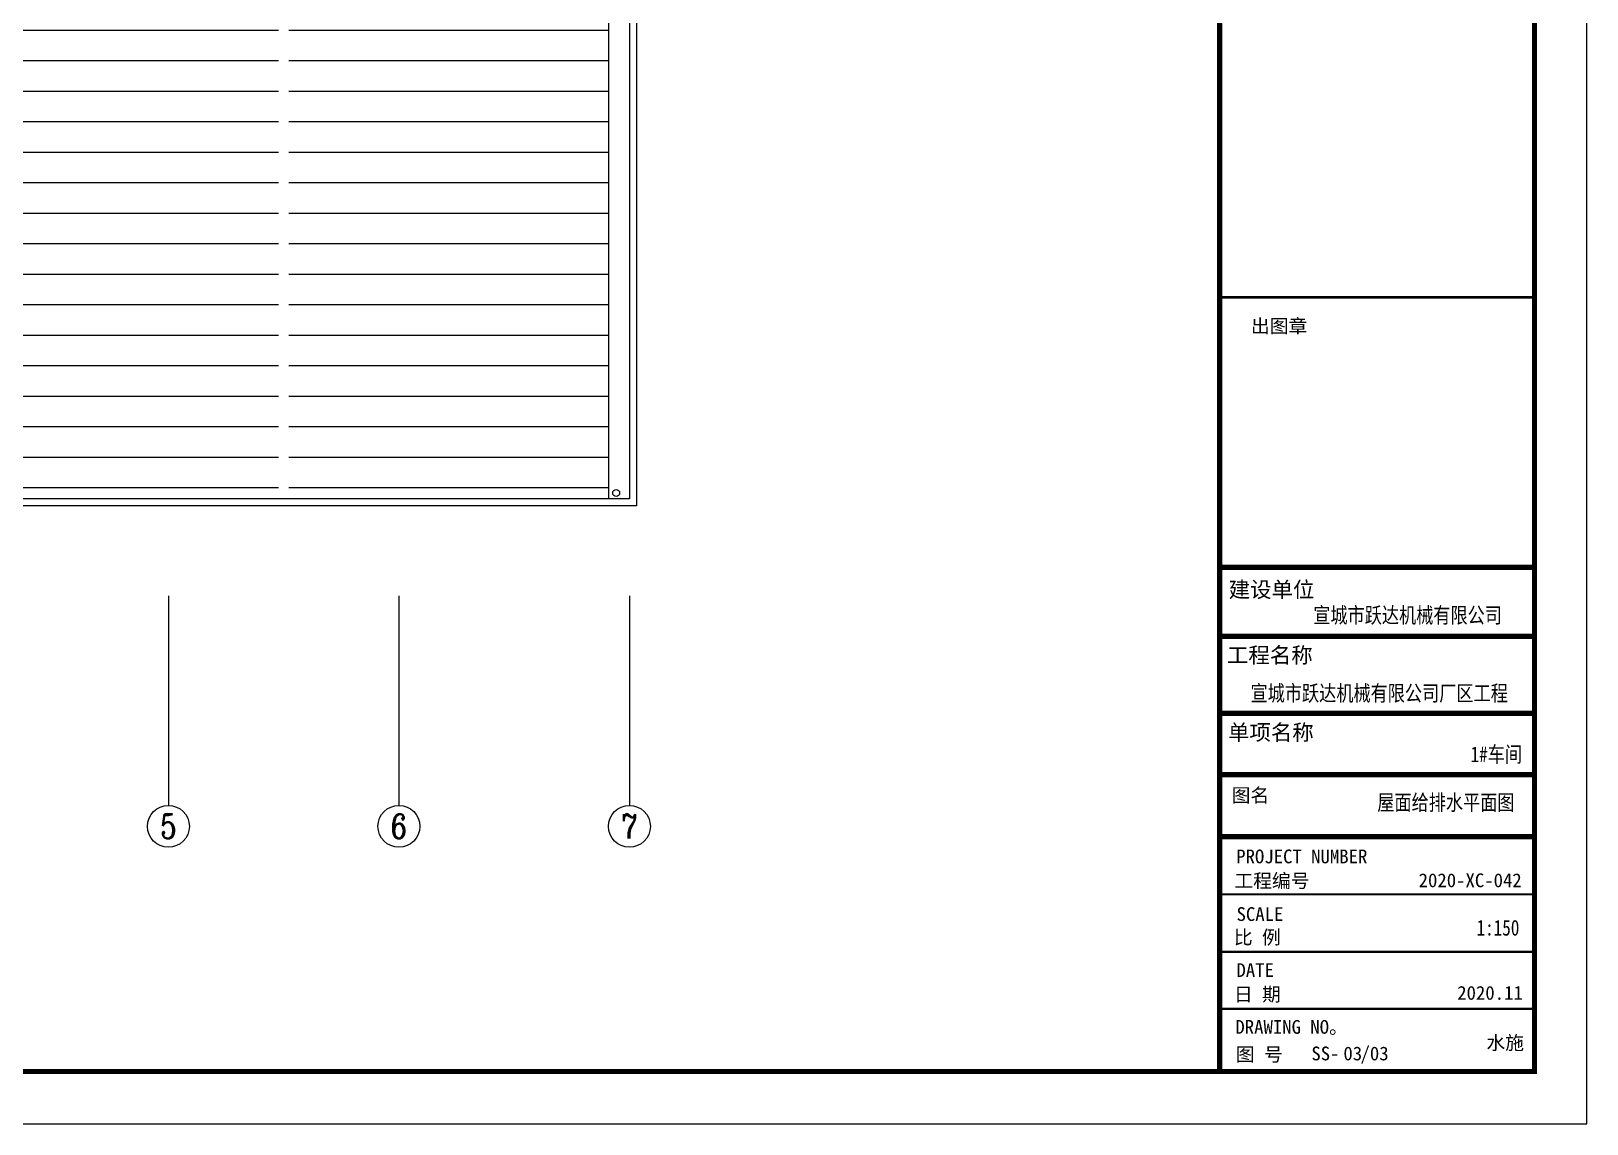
# Model space of a CAD drawing. Extents: x 185245 to 2166646, y -19957 to 815000.
# Drawn here: x 2007548 to 2052098, y 534963 to 566243 of the extents above; entities that cross this region are included whole.
import ezdxf
from ezdxf.enums import TextEntityAlignment as Align

# ---------------------------------------------------------------- set-up
doc = ezdxf.new("R2010")
doc.units = 0
doc.header["$LTSCALE"] = 1000
doc.header["$MEASUREMENT"] = 0
for name, color, linetype in [('AXIS', 3, 'Continuous'), ('AXIS_TEXT', 7, 'Continuous'), ('PUB_TITLE', 4, 'Continuous'), ('TEXT', 7, 'Continuous'), ('图框', 4, 'Continuous'), ('屋面', 42, 'Continuous'), ('线', 150, 'Continuous')]:
    doc.layers.add(name, color=color, linetype=linetype)
doc.styles.add('-黑体', font='simhei.ttf', dxfattribs={"width": 0.8})
doc.styles.add('_TCH_AXIS', font='COMPLEX', dxfattribs={"bigfont": 'GBCBIG'})
doc.styles.add('COMPLEX', font='COMPLEX')
doc.styles.add('宋体', font='')
doc.styles.add('黑体', font='simhei.ttf')
doc.styles.get('宋体').set_extended_font_data('NSimSun')

# ---------------------------------------------------------------- blocks, each defined once
blk = doc.blocks.new('_AXISO')
blk.add_circle((0, 0), 0.5)
at = {"layer": 'AXIS_TEXT', "style": 'COMPLEX', "width": 1.041667}
blk.add_attdef('A', text='', height=0.56, dxfattribs=at).set_placement((-0.25, -0.28), (0.25, -0.28), align=Align.FIT)

msp = doc.modelspace()

# ---------------------------------------------------------------- hatches: boundary and pattern name
at = {"layer": '屋面'}
h = msp.add_hatch(dxfattribs=at)
h.set_pattern_fill('ANSI31', color=253, scale=550, angle=135, style=0)
h.set_pattern_definition([(180, (1185389.1, 161141.3), (-1e-13, -873.125), [])])
h.paths.add_polyline_path([(1994830, 580752.7), (1985680, 580752.7), (1985680, 552852.7), (1994830, 552852.7)])
h.paths.add_polyline_path([(2004580, 580752.7), (1995130, 580752.7), (1995130, 552852.7), (2004580, 552852.7)])
h.paths.add_polyline_path([(2005180, 552852.7), (2014630, 552852.7), (2014630, 580752.7), (2005180, 580752.7)])
h.paths.add_polyline_path([(2014930, 552852.7), (2024080, 552852.7), (2024080, 580752.7), (2014930, 580752.7)])

# ---------------------------------------------------------------- linework, layer by layer
at = {"color": 253}
msp.add_circle((2024301.1, 553021.9), 100, dxfattribs=at)
at = {"layer": 'AXIS', "color": 253}
for p, q in [((2011480, 550079.5), (2011480, 544079.5)), ((2018080, 550079.5), (2018080, 544079.5)), ((2024680, 550079.5), (2024680, 544079.5))]:
    msp.add_line(p, q, dxfattribs=at)
at = {"layer": 'PUB_TITLE', "elevation": 0}
msp.add_lwpolyline([(1962998, 534962.7), (2052098, 534962.7), (2052098, 597962.7), (1962998, 597962.7)], close=True, dxfattribs=at)
at = {"layer": 'PUB_TITLE', "const_width": 150, "elevation": 0}
msp.add_lwpolyline([(1966748, 536462.7), (2050598, 536462.7), (2050598, 596462.7), (1966748, 596462.7)], close=True, dxfattribs=at)
at = {"layer": '图框', "color": 4, "elevation": 0}
for points, const_width in [([(2041584.2, 596462.7), (2041584.2, 536462.7)], 147.9), ([(2041584.2, 550891.5), (2050565.3, 550891.5)], 149.4), ([(2041584.2, 548916), (2050568.1, 548916)], 149.4), ([(2041584.2, 546715.1), (2050598, 546715.1)], 149.4), ([(2041584.2, 544959), (2050598, 544959)], 149.4), ([(2041584.2, 543182.2), (2050598, 543182.2)], 149.4), ([(2041584.2, 541533.9), (2050598, 541533.9)], 60.5), ([(2041584.2, 539888.5), (2050598, 539888.5)], 60.5), ([(2041584.2, 538255.5), (2050598, 538255.5)], 60.5)]:
    msp.add_lwpolyline(points, dxfattribs=dict(at, const_width=const_width))
at = {"layer": '图框', "color": 0, "const_width": 75, "elevation": 0}
msp.add_lwpolyline([(2041584.2, 558622.9), (2050598, 558622.9)], dxfattribs=at)
at = {"layer": '线', "color": 253}
for points in [[(1984880, 580952.7), (2024880, 580952.7), (2024880, 552652.7), (1984880, 552652.7)], [(1985080, 580752.7), (2024680, 580752.7), (2024680, 552852.7), (1985080, 552852.7)]]:
    msp.add_lwpolyline(points, close=True, dxfattribs=at)
for points in [[(2024080, 580752.7), (2024080, 552852.7)], [(2024680, 580752.7), (2024680, 552852.7)]]:
    msp.add_lwpolyline(points, dxfattribs=at)

# ---------------------------------------------------------------- block references
at = {"layer": 'AXIS', "color": 253}
ref = msp.add_blockref('_AXISO', (2011480, 543479.5), dxfattribs=dict(at, xscale=1200, yscale=1200, zscale=1200))
ref.add_attrib('A', '5', dxfattribs={"layer": 'AXIS_TEXT', "height": 698.9, "style": '_TCH_AXIS'}).set_placement((2011247, 543130), (2011712.9, 543130), align=Align.FIT)
ref = msp.add_blockref('_AXISO', (2018080, 543479.5), dxfattribs=dict(at, xscale=1200, yscale=1200, zscale=1200))
ref.add_attrib('A', '6', dxfattribs={"layer": 'AXIS_TEXT', "height": 698.9, "style": '_TCH_AXIS'}).set_placement((2017847, 543130), (2018312.9, 543130), align=Align.FIT)
ref = msp.add_blockref('_AXISO', (2024680, 543479.5), dxfattribs=dict(at, xscale=1200, yscale=1200, zscale=1200))
ref.add_attrib('A', '7', dxfattribs={"layer": 'AXIS_TEXT', "height": 698.9, "style": '_TCH_AXIS'}).set_placement((2024447, 543130), (2024912.9, 543130), align=Align.FIT)

# ---------------------------------------------------------------- texts
at = {"layer": 'TEXT', "color": 3, "style": '-黑体', "width": 0.8}
for s, height, p in [('宣城市跃达机械有限公司', 450.225, (2044262.1, 549299.4, 0)), ('宣城市跃达机械有限公司厂区工程', 450.225, (2042465.7, 547066, 0)), ('1#车间', 450.22, (2048767.9, 545316.7, 0)), ('屋面给排水平面图', 450.22, (2046096, 543937.5, 0)), ('1:150', 450.22, (2048939.2, 540352.5, 0))]:
    msp.add_text(s, height=height, dxfattribs=at).set_placement(p)
at = {"layer": '图框', "color": 4}
for s, height, style, p in [('出图章', 394.42, '黑体', (2042476.9, 557602.2, 0)), ('建设单位', 450, '黑体', (2041841.7, 550032.4, 0)), ('工程名称', 450, '黑体', (2041791.8, 548155.1, 0)), ('单项名称', 450, '黑体', (2041821.8, 545944.6, 0)), ('图名', 394.42, '黑体', (2041925.7, 544171.5, 0)), ('工程编号', 394.42, '黑体', (2042002.9, 541724.5, 0)), ('2020-XC-042', 394.416, '宋体', (2047280.4, 541738.1, 0)), ('SCALE', 394.42, '黑体', (2042065.7, 540771.2, 0)), ('比 例', 394.42, '黑体', (2041989.6, 540106.8, 0)), ('DATE', 394.42, '黑体', (2042063.6, 539168.3, 0)), ('日 期', 394.42, '黑体', (2041989.6, 538473.8, 0)), ('2020.11', 394.42, '宋体', (2048384.2, 538516.1, 0)), ('DRAWING NO。', 394.416, '黑体', (2042032.5, 537541.2, 0)), ('图 号', 394.42, '黑体', (2042045.6, 536753.6, 0))]:
    msp.add_text(s, height=height, dxfattribs=dict(at, style=style)).set_placement(p)
at = {"layer": '图框', "color": 0, "style": '黑体'}
msp.add_text('PROJECT NUMBER', height=394.416, dxfattribs=at).set_placement((2042056.1, 542421.7, 0))
at = {"layer": '图框', "color": 3, "style": '宋体'}
for s, p in [('水施', (2049221, 537087.4, 0)), ('SS-', (2044208.9, 536781.2, 0)), ('03', (2045125.7, 536781.2, 0)), ('/03', (2045615.5, 536781.2, 0))]:
    msp.add_text(s, height=394.42, dxfattribs=at).set_placement(p)

doc.saveas('drawing.dxf')
